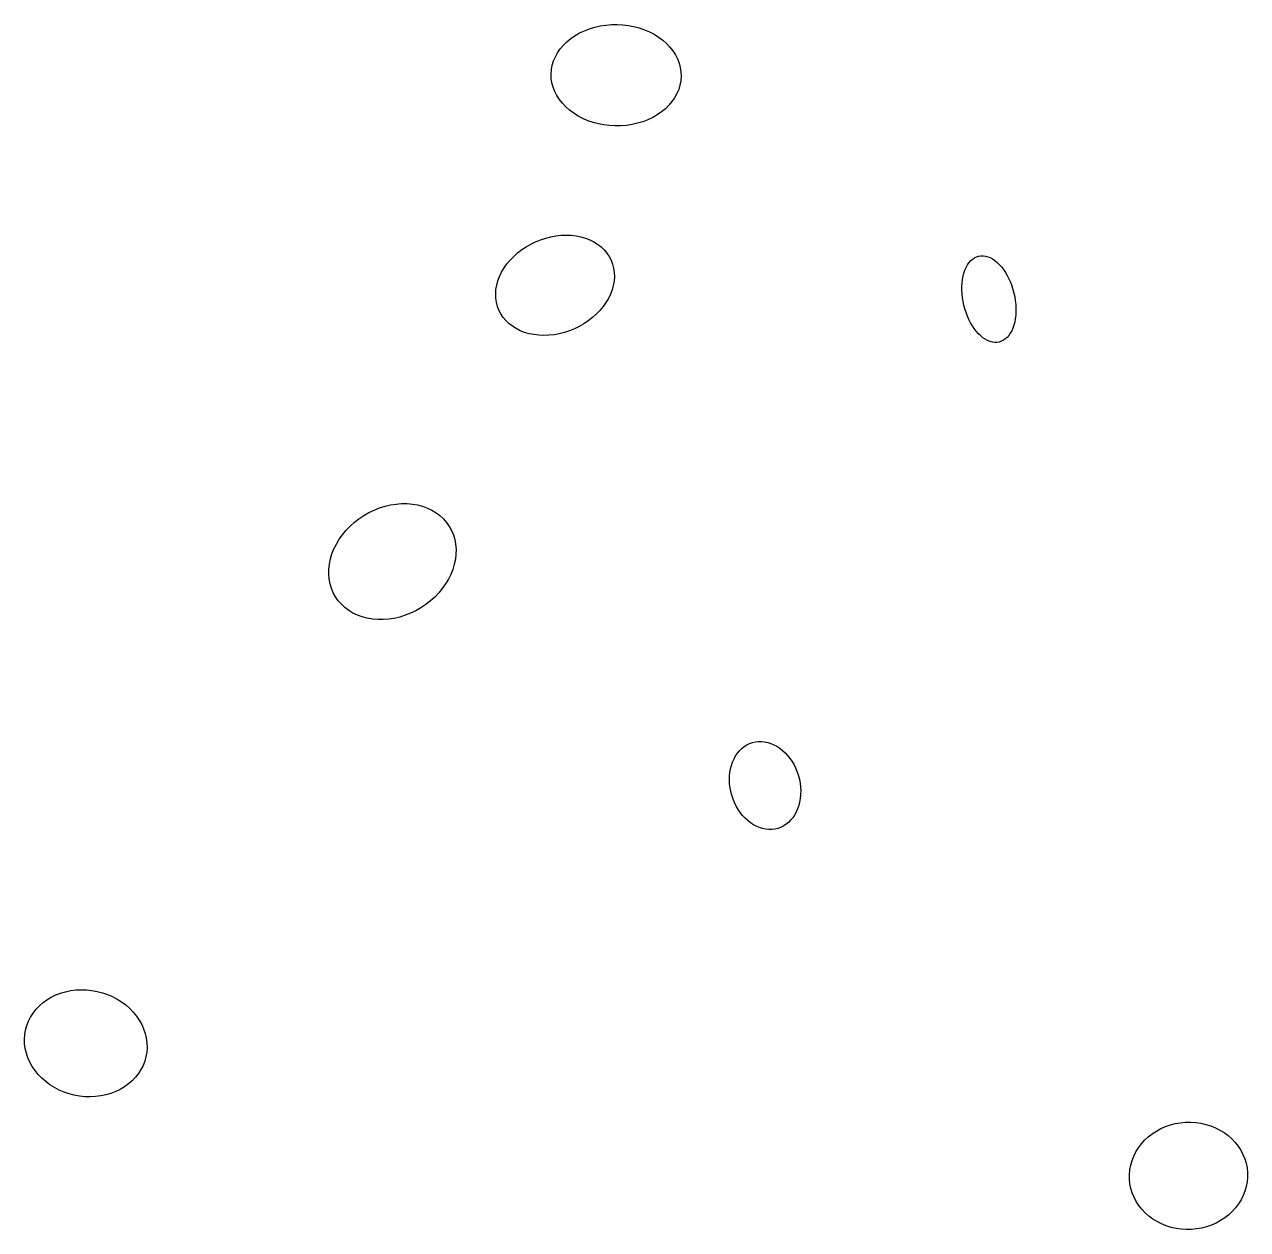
# Model space of a CAD drawing. Header units: metres. Extents: x -12209 to 21926, y -292849 to -276463.
# Drawn here: x 8757 to 15074, y -284626 to -278404 of the extents above; entities that cross this region are included whole.
import ezdxf

# ---------------------------------------------------------------- set-up
doc = ezdxf.new("R2010")
doc.units = ezdxf.units.M

msp = doc.modelspace()

# ---------------------------------------------------------------- linework, layer by layer
at = {"layer": 'LAYER'}
for p, q in [((11675.38, -278425.57), (11702.6, -278417.32)), ((11675.38, -278425.57), (11702.6, -278417.32)), ((11702.6, -278417.32), (11730.65, -278410.95)), ((11702.6, -278417.32), (11730.65, -278410.95)), ((11730.65, -278410.95), (11759.33, -278406.52)), ((11730.65, -278410.95), (11759.33, -278406.52)), ((11759.33, -278406.52), (11788.42, -278404.06)), ((11759.33, -278406.52), (11788.42, -278404.06)), ((11788.42, -278404.06), (11817.7, -278403.59)), ((11788.42, -278404.06), (11817.7, -278403.59)), ((11817.7, -278403.59), (11846.93, -278405.12)), ((11817.7, -278403.59), (11846.93, -278405.12)), ((11846.93, -278405.12), (11875.91, -278408.63)), ((11846.93, -278405.12), (11875.91, -278408.63)), ((11875.91, -278408.63), (11904.42, -278414.09)), ((11875.91, -278408.63), (11904.42, -278414.09)), ((11904.42, -278414.09), (11932.22, -278421.47)), ((11904.42, -278414.09), (11932.22, -278421.47)), ((11558.85, -278492.52), (11578.94, -278476.03)), ((11558.85, -278492.52), (11578.94, -278476.03)), ((11578.94, -278476.03), (11600.81, -278460.98)), ((11578.94, -278476.03), (11600.81, -278460.98)), ((11600.81, -278460.98), (11624.3, -278447.49)), ((11600.81, -278460.98), (11624.3, -278447.49)), ((11624.3, -278447.49), (11649.22, -278435.65)), ((11624.3, -278447.49), (11649.22, -278435.65)), ((11649.22, -278435.65), (11675.38, -278425.57)), ((11649.22, -278435.65), (11675.38, -278425.57)), ((11932.22, -278421.47), (11959.12, -278430.7)), ((11932.22, -278421.47), (11959.12, -278430.7)), ((11959.12, -278430.7), (11984.9, -278441.72)), ((11959.12, -278430.7), (11984.9, -278441.72)), ((11984.9, -278441.72), (12009.38, -278454.45)), ((11984.9, -278441.72), (12009.38, -278454.45)), ((12009.38, -278454.45), (12032.36, -278468.78)), ((12009.38, -278454.45), (12032.36, -278468.78)), ((12032.36, -278468.78), (12053.67, -278484.61)), ((12032.36, -278468.78), (12053.67, -278484.61)), ((11510.73, -278549.34), (11524.61, -278529.31)), ((11510.73, -278549.34), (11524.61, -278529.31)), ((11524.61, -278529.31), (11540.7, -278510.32)), ((11524.61, -278529.31), (11540.7, -278510.32)), ((11540.7, -278510.32), (11558.85, -278492.52)), ((11540.7, -278510.32), (11558.85, -278492.52)), ((12053.67, -278484.61), (12073.16, -278501.81)), ((12053.67, -278484.61), (12073.16, -278501.81)), ((12073.16, -278501.81), (12090.65, -278520.27)), ((12073.16, -278501.81), (12090.65, -278520.27)), ((12090.65, -278520.27), (12106.04, -278539.82)), ((12090.65, -278520.27), (12106.04, -278539.82)), ((12106.04, -278539.82), (12119.2, -278560.34)), ((12106.04, -278539.82), (12119.2, -278560.34)), ((11483.19, -278614.08), (11489.94, -278591.88)), ((11483.19, -278614.08), (11489.94, -278591.88)), ((11489.94, -278591.88), (11499.14, -278570.25)), ((11489.94, -278591.88), (11499.14, -278570.25)), ((11499.14, -278570.25), (11510.73, -278549.34)), ((11499.14, -278570.25), (11510.73, -278549.34)), ((12119.2, -278560.34), (12130.02, -278581.65)), ((12119.2, -278560.34), (12130.02, -278581.65)), ((12130.02, -278581.65), (12138.43, -278603.61)), ((12130.02, -278581.65), (12138.43, -278603.61)), ((12138.43, -278603.61), (12144.37, -278626.03)), ((12138.43, -278603.61), (12144.37, -278626.03)), ((11477.27, -278659.47), (11478.96, -278636.67)), ((11477.27, -278659.47), (11478.96, -278636.67)), ((11477.27, -278659.47), (11477.27, -278659.47)), ((11478.14, -278682.33), (11477.27, -278659.47)), ((11477.27, -278659.47), (11477.27, -278659.47)), ((11478.14, -278682.33), (11477.27, -278659.47)), ((11478.96, -278636.67), (11483.19, -278614.08)), ((11478.96, -278636.67), (11483.19, -278614.08)), ((12144.37, -278626.03), (12147.78, -278648.76)), ((12144.37, -278626.03), (12147.78, -278648.76)), ((12147.78, -278648.76), (12148.65, -278671.61)), ((12147.78, -278648.76), (12148.65, -278671.61)), ((11481.55, -278705.05), (11478.14, -278682.33)), ((11481.55, -278705.05), (11478.14, -278682.33)), ((11487.49, -278727.48), (11481.55, -278705.05)), ((11487.49, -278727.48), (11481.55, -278705.05)), ((11495.9, -278749.43), (11487.49, -278727.48)), ((11495.9, -278749.43), (11487.49, -278727.48)), ((12142.73, -278717.01), (12135.98, -278739.2)), ((12142.73, -278717.01), (12135.98, -278739.2)), ((12146.96, -278694.42), (12142.73, -278717.01)), ((12146.96, -278694.42), (12142.73, -278717.01)), ((12148.65, -278671.61), (12146.96, -278694.42)), ((12148.65, -278671.61), (12146.96, -278694.42)), ((11506.72, -278770.75), (11495.9, -278749.43)), ((11506.72, -278770.75), (11495.9, -278749.43)), ((11519.88, -278791.26), (11506.72, -278770.75)), ((11519.88, -278791.26), (11506.72, -278770.75)), ((11535.27, -278810.82), (11519.88, -278791.26)), ((11535.27, -278810.82), (11519.88, -278791.26)), ((12115.19, -278781.75), (12101.31, -278801.77)), ((12115.19, -278781.75), (12101.31, -278801.77)), ((12126.78, -278760.84), (12115.19, -278781.75)), ((12126.78, -278760.84), (12115.19, -278781.75)), ((12135.98, -278739.2), (12126.78, -278760.84)), ((12135.98, -278739.2), (12126.78, -278760.84)), ((11552.76, -278829.27), (11535.27, -278810.82)), ((11552.76, -278829.27), (11535.27, -278810.82)), ((11572.25, -278846.48), (11552.76, -278829.27)), ((11572.25, -278846.48), (11552.76, -278829.27)), ((11593.56, -278862.31), (11572.25, -278846.48)), ((11593.56, -278862.31), (11572.25, -278846.48)), ((12046.98, -278855.06), (12025.11, -278870.11)), ((12046.98, -278855.06), (12025.11, -278870.11)), ((12067.07, -278838.57), (12046.98, -278855.06)), ((12067.07, -278838.57), (12046.98, -278855.06)), ((12085.22, -278820.76), (12067.07, -278838.57)), ((12085.22, -278820.76), (12067.07, -278838.57)), ((12101.31, -278801.77), (12085.22, -278820.76)), ((12101.31, -278801.77), (12085.22, -278820.76)), ((11616.54, -278876.64), (11593.56, -278862.31)), ((11616.54, -278876.64), (11593.56, -278862.31)), ((11641.02, -278889.36), (11616.54, -278876.64)), ((11641.02, -278889.36), (11616.54, -278876.64)), ((11666.8, -278900.38), (11641.02, -278889.36)), ((11666.8, -278900.38), (11641.02, -278889.36)), ((11693.7, -278909.62), (11666.8, -278900.38)), ((11693.7, -278909.62), (11666.8, -278900.38)), ((11721.5, -278916.99), (11693.7, -278909.62)), ((11721.5, -278916.99), (11693.7, -278909.62)), ((11750.01, -278922.46), (11721.5, -278916.99)), ((11750.01, -278922.46), (11721.5, -278916.99)), ((11778.99, -278925.97), (11750.01, -278922.46)), ((11778.99, -278925.97), (11750.01, -278922.46)), ((11895.27, -278920.14), (11866.59, -278924.57)), ((11895.27, -278920.14), (11866.59, -278924.57)), ((11923.32, -278913.77), (11895.27, -278920.14)), ((11923.32, -278913.77), (11895.27, -278920.14)), ((11950.54, -278905.51), (11923.32, -278913.77)), ((11950.54, -278905.51), (11923.32, -278913.77)), ((11976.7, -278895.43), (11950.54, -278905.51)), ((11976.7, -278895.43), (11950.54, -278905.51)), ((12001.62, -278883.6), (11976.7, -278895.43)), ((12001.62, -278883.6), (11976.7, -278895.43)), ((12025.11, -278870.11), (12001.62, -278883.6)), ((12025.11, -278870.11), (12001.62, -278883.6)), ((11808.22, -278927.49), (11778.99, -278925.97)), ((11808.22, -278927.49), (11778.99, -278925.97)), ((11837.5, -278927.02), (11808.22, -278927.49)), ((11837.5, -278927.02), (11808.22, -278927.49)), ((11866.59, -278924.57), (11837.5, -278927.02)), ((11866.59, -278924.57), (11837.5, -278927.02)), ((11528.95, -279492.02), (11555.4, -279491.1)), ((11528.95, -279492.02), (11555.4, -279491.1)), ((11555.4, -279491.1), (11581.4, -279492.15)), ((11555.4, -279491.1), (11581.4, -279492.15)), ((11325.57, -279566.47), (11348.35, -279551.25)), ((11325.57, -279566.47), (11348.35, -279551.25)), ((11348.35, -279551.25), (11372.27, -279537.53)), ((11348.35, -279551.25), (11372.27, -279537.53)), ((11372.27, -279537.53), (11397.14, -279525.44)), ((11372.27, -279537.53), (11397.14, -279525.44)), ((11397.14, -279525.44), (11422.77, -279515.06)), ((11397.14, -279525.44), (11422.77, -279515.06)), ((11422.77, -279515.06), (11448.97, -279506.47)), ((11422.77, -279515.06), (11448.97, -279506.47)), ((11448.97, -279506.47), (11475.53, -279499.73)), ((11448.97, -279506.47), (11475.53, -279499.73)), ((11475.53, -279499.73), (11502.26, -279494.9)), ((11475.53, -279499.73), (11502.26, -279494.9)), ((11502.26, -279494.9), (11528.95, -279492.02)), ((11502.26, -279494.9), (11528.95, -279492.02)), ((11581.4, -279492.15), (11606.77, -279495.16)), ((11581.4, -279492.15), (11606.77, -279495.16)), ((11606.77, -279495.16), (11631.3, -279500.12)), ((11606.77, -279495.16), (11631.3, -279500.12)), ((11631.3, -279500.12), (11654.81, -279506.98)), ((11631.3, -279500.12), (11654.81, -279506.98)), ((11654.81, -279506.98), (11677.12, -279515.69)), ((11654.81, -279506.98), (11677.12, -279515.69)), ((11677.12, -279515.69), (11698.06, -279526.19)), ((11677.12, -279515.69), (11698.06, -279526.19)), ((11698.06, -279526.19), (11717.47, -279538.39)), ((11698.06, -279526.19), (11717.47, -279538.39)), ((11717.47, -279538.39), (11735.2, -279552.21)), ((11717.47, -279538.39), (11735.2, -279552.21)), ((11735.2, -279552.21), (11751.13, -279567.53)), ((11735.2, -279552.21), (11751.13, -279567.53)), ((11265.69, -279620.02), (11284.08, -279600.99)), ((11265.69, -279620.02), (11284.08, -279600.99)), ((11284.08, -279600.99), (11304.09, -279583.1)), ((11284.08, -279600.99), (11304.09, -279583.1)), ((11304.09, -279583.1), (11325.57, -279566.47)), ((11304.09, -279583.1), (11325.57, -279566.47)), ((11751.13, -279567.53), (11765.12, -279584.24)), ((11751.13, -279567.53), (11765.12, -279584.24)), ((11765.12, -279584.24), (11777.07, -279602.22)), ((11765.12, -279584.24), (11777.07, -279602.22)), ((11777.07, -279602.22), (11786.89, -279621.32)), ((11777.07, -279602.22), (11786.89, -279621.32)), ((13643.83, -279624.07), (13653.19, -279615.67)), ((13643.83, -279624.07), (13653.19, -279615.67)), ((13653.19, -279615.67), (13663.19, -279608.83)), ((13653.19, -279615.67), (13663.19, -279608.83)), ((13663.19, -279608.83), (13673.77, -279603.62)), ((13663.19, -279608.83), (13673.77, -279603.62)), ((13673.77, -279603.62), (13684.83, -279600.06)), ((13673.77, -279603.62), (13684.83, -279600.06)), ((13684.83, -279600.06), (13696.3, -279598.19)), ((13684.83, -279600.06), (13696.3, -279598.19)), ((13684.83, -279600.06), (13684.83, -279600.06)), ((13684.83, -279600.06), (13684.83, -279600.06)), ((13696.3, -279598.19), (13708.09, -279598.02)), ((13696.3, -279598.19), (13708.09, -279598.02)), ((13708.09, -279598.02), (13720.11, -279599.56)), ((13708.09, -279598.02), (13720.11, -279599.56)), ((13720.11, -279599.56), (13732.26, -279602.78)), ((13720.11, -279599.56), (13732.26, -279602.78)), ((13732.26, -279602.78), (13744.47, -279607.67)), ((13732.26, -279602.78), (13744.47, -279607.67)), ((13744.47, -279607.67), (13756.62, -279614.19)), ((13744.47, -279607.67), (13756.62, -279614.19)), ((13756.62, -279614.19), (13768.63, -279622.29)), ((13756.62, -279614.19), (13768.63, -279622.29)), ((11221.58, -279682.45), (11234.32, -279660.91)), ((11221.58, -279682.45), (11234.32, -279660.91)), ((11234.32, -279660.91), (11249.06, -279640.05)), ((11234.32, -279660.91), (11249.06, -279640.05)), ((11249.06, -279640.05), (11265.69, -279620.02)), ((11249.06, -279640.05), (11265.69, -279620.02)), ((11786.89, -279621.32), (11794.51, -279641.4)), ((11786.89, -279621.32), (11794.51, -279641.4)), ((11794.51, -279641.4), (11799.86, -279662.32)), ((11794.51, -279641.4), (11799.86, -279662.32)), ((11799.86, -279662.32), (11802.91, -279683.9)), ((11799.86, -279662.32), (11802.91, -279683.9)), ((13609.04, -279686.98), (13614.21, -279671.91)), ((13609.04, -279686.98), (13614.21, -279671.91)), ((13614.21, -279671.91), (13620.33, -279657.99)), ((13614.21, -279671.91), (13620.33, -279657.99)), ((13620.33, -279657.99), (13627.34, -279645.31)), ((13620.33, -279657.99), (13627.34, -279645.31)), ((13627.34, -279645.31), (13635.19, -279633.98)), ((13627.34, -279645.31), (13635.19, -279633.98)), ((13635.19, -279633.98), (13643.83, -279624.07)), ((13635.19, -279633.98), (13643.83, -279624.07)), ((13768.63, -279622.29), (13780.41, -279631.91)), ((13768.63, -279622.29), (13780.41, -279631.91)), ((13780.41, -279631.91), (13791.87, -279642.97)), ((13780.41, -279631.91), (13791.87, -279642.97)), ((13791.87, -279642.97), (13802.92, -279655.39)), ((13791.87, -279642.97), (13802.92, -279655.39)), ((13802.92, -279655.39), (13813.48, -279669.08)), ((13802.92, -279655.39), (13813.48, -279669.08)), ((13813.48, -279669.08), (13823.46, -279683.92)), ((13813.48, -279669.08), (13823.46, -279683.92)), ((11196.26, -279749.5), (11202.48, -279726.91)), ((11196.26, -279749.5), (11202.48, -279726.91)), ((11202.48, -279726.91), (11210.94, -279704.51)), ((11202.48, -279726.91), (11210.94, -279704.51)), ((11210.94, -279704.51), (11221.58, -279682.45)), ((11210.94, -279704.51), (11221.58, -279682.45)), ((11802.03, -279728.41), (11798.1, -279751)), ((11802.03, -279728.41), (11798.1, -279751)), ((11803.64, -279705.98), (11802.03, -279728.41)), ((11803.64, -279705.98), (11802.03, -279728.41)), ((11802.91, -279683.9), (11803.64, -279705.98)), ((11802.91, -279683.9), (11803.64, -279705.98)), ((13598.46, -279756.23), (13599.54, -279737.82)), ((13598.46, -279756.23), (13599.54, -279737.82)), ((13599.54, -279737.82), (13601.68, -279720.06)), ((13599.54, -279737.82), (13601.68, -279720.06)), ((13601.68, -279720.06), (13604.85, -279703.07)), ((13601.68, -279720.06), (13604.85, -279703.07)), ((13604.85, -279703.07), (13609.04, -279686.98)), ((13604.85, -279703.07), (13609.04, -279686.98)), ((13823.46, -279683.92), (13832.8, -279699.82)), ((13823.46, -279683.92), (13832.8, -279699.82)), ((13832.8, -279699.82), (13841.42, -279716.64)), ((13832.8, -279699.82), (13841.42, -279716.64)), ((13841.42, -279716.64), (13849.25, -279734.27)), ((13841.42, -279716.64), (13849.25, -279734.27)), ((13849.25, -279734.27), (13856.23, -279752.56)), ((13849.25, -279734.27), (13856.23, -279752.56)), ((11190.73, -279794.51), (11192.33, -279772.09)), ((11190.73, -279794.51), (11192.33, -279772.09)), ((11191.45, -279816.6), (11190.73, -279794.51)), ((11191.45, -279816.6), (11190.73, -279794.51)), ((11192.33, -279772.09), (11196.26, -279749.5)), ((11192.33, -279772.09), (11196.26, -279749.5)), ((11783.42, -279795.98), (11772.78, -279818.04)), ((11783.42, -279795.98), (11772.78, -279818.04)), ((11791.88, -279773.58), (11783.42, -279795.98)), ((11791.88, -279773.58), (11783.42, -279795.98)), ((11798.1, -279751), (11791.88, -279773.58)), ((11798.1, -279751), (11791.88, -279773.58)), ((13598.45, -279775.13), (13598.46, -279756.23)), ((13598.45, -279775.13), (13598.46, -279756.23)), ((13599.49, -279794.38), (13598.45, -279775.13)), ((13599.49, -279794.38), (13598.45, -279775.13)), ((13601.6, -279813.85), (13599.49, -279794.38)), ((13601.6, -279813.85), (13599.49, -279794.38)), ((13856.23, -279752.56), (13862.32, -279771.37)), ((13856.23, -279752.56), (13862.32, -279771.37)), ((13862.32, -279771.37), (13867.46, -279790.57)), ((13862.32, -279771.37), (13867.46, -279790.57)), ((13867.46, -279790.57), (13871.62, -279810)), ((13867.46, -279790.57), (13871.62, -279810)), ((11194.5, -279838.18), (11191.45, -279816.6)), ((11194.5, -279838.18), (11191.45, -279816.6)), ((11199.85, -279859.09), (11194.5, -279838.18)), ((11199.85, -279859.09), (11194.5, -279838.18)), ((11207.47, -279879.17), (11199.85, -279859.09)), ((11207.47, -279879.17), (11199.85, -279859.09)), ((11745.3, -279860.45), (11728.67, -279880.47)), ((11745.3, -279860.45), (11728.67, -279880.47)), ((11760.04, -279839.58), (11745.3, -279860.45)), ((11760.04, -279839.58), (11745.3, -279860.45)), ((11772.78, -279818.04), (11760.04, -279839.58)), ((11772.78, -279818.04), (11760.04, -279839.58)), ((13604.74, -279833.37), (13601.6, -279813.85)), ((13604.74, -279833.37), (13601.6, -279813.85)), ((13608.9, -279852.81), (13604.74, -279833.37)), ((13608.9, -279852.81), (13604.74, -279833.37)), ((13614.04, -279872), (13608.9, -279852.81)), ((13614.04, -279872), (13608.9, -279852.81)), ((13871.62, -279810), (13874.76, -279829.53)), ((13871.62, -279810), (13874.76, -279829.53)), ((13874.76, -279829.53), (13876.86, -279848.99)), ((13874.76, -279829.53), (13876.86, -279848.99)), ((13876.86, -279848.99), (13877.91, -279868.24)), ((13876.86, -279848.99), (13877.91, -279868.24)), ((13877.91, -279868.24), (13877.89, -279887.15)), ((13877.91, -279868.24), (13877.89, -279887.15)), ((11207.47, -279879.17), (11207.47, -279879.17)), ((11217.29, -279898.27), (11207.47, -279879.17)), ((11207.47, -279879.17), (11207.47, -279879.17)), ((11217.29, -279898.27), (11207.47, -279879.17)), ((11229.24, -279916.25), (11217.29, -279898.27)), ((11229.24, -279916.25), (11217.29, -279898.27)), ((11243.23, -279932.96), (11229.24, -279916.25)), ((11243.23, -279932.96), (11229.24, -279916.25)), ((11259.16, -279948.28), (11243.23, -279932.96)), ((11259.16, -279948.28), (11243.23, -279932.96)), ((11668.8, -279934.02), (11646.01, -279949.25)), ((11668.8, -279934.02), (11646.01, -279949.25)), ((11690.28, -279917.4), (11668.8, -279934.02)), ((11690.28, -279917.4), (11668.8, -279934.02)), ((11710.29, -279899.5), (11690.28, -279917.4)), ((11710.29, -279899.5), (11690.28, -279917.4)), ((11728.67, -279880.47), (11710.29, -279899.5)), ((11728.67, -279880.47), (11710.29, -279899.5)), ((13620.12, -279890.82), (13614.04, -279872)), ((13620.12, -279890.82), (13614.04, -279872)), ((13627.11, -279909.11), (13620.12, -279890.82)), ((13627.11, -279909.11), (13620.12, -279890.82)), ((13634.94, -279926.73), (13627.11, -279909.11)), ((13634.94, -279926.73), (13627.11, -279909.11)), ((13643.55, -279943.55), (13634.94, -279926.73)), ((13643.55, -279943.55), (13634.94, -279926.73)), ((13874.68, -279923.31), (13871.5, -279940.31)), ((13874.68, -279923.31), (13871.5, -279940.31)), ((13876.81, -279905.55), (13874.68, -279923.31)), ((13876.81, -279905.55), (13874.68, -279923.31)), ((13877.89, -279887.15), (13876.81, -279905.55)), ((13877.89, -279887.15), (13876.81, -279905.55)), ((11276.89, -279962.1), (11259.16, -279948.28)), ((11276.89, -279962.1), (11259.16, -279948.28)), ((11296.3, -279974.3), (11276.89, -279962.1)), ((11296.3, -279974.3), (11276.89, -279962.1)), ((11317.24, -279984.8), (11296.3, -279974.3)), ((11317.24, -279984.8), (11296.3, -279974.3)), ((11339.55, -279993.51), (11317.24, -279984.8)), ((11339.55, -279993.51), (11317.24, -279984.8)), ((11363.06, -280000.37), (11339.55, -279993.51)), ((11363.06, -280000.37), (11339.55, -279993.51)), ((11545.39, -279994.02), (11518.83, -280000.76)), ((11545.39, -279994.02), (11518.83, -280000.76)), ((11571.59, -279985.43), (11545.39, -279994.02)), ((11571.59, -279985.43), (11545.39, -279994.02)), ((11597.22, -279975.05), (11571.59, -279985.43)), ((11597.22, -279975.05), (11571.59, -279985.43)), ((11622.09, -279962.96), (11597.22, -279975.05)), ((11622.09, -279962.96), (11597.22, -279975.05)), ((11646.01, -279949.25), (11622.09, -279962.96)), ((11646.01, -279949.25), (11622.09, -279962.96)), ((13652.89, -279959.45), (13643.55, -279943.55)), ((13652.89, -279959.45), (13643.55, -279943.55)), ((13662.88, -279974.3), (13652.89, -279959.45)), ((13662.88, -279974.3), (13652.89, -279959.45)), ((13673.43, -279987.98), (13662.88, -279974.3)), ((13673.43, -279987.98), (13662.88, -279974.3)), ((13684.48, -280000.4), (13673.43, -279987.98)), ((13684.48, -280000.4), (13673.43, -279987.98)), ((13856.03, -279985.38), (13849.02, -279998.06)), ((13856.03, -279985.38), (13849.02, -279998.06)), ((13862.15, -279971.46), (13856.03, -279985.38)), ((13862.15, -279971.46), (13856.03, -279985.38)), ((13867.32, -279956.4), (13862.15, -279971.46)), ((13867.32, -279956.4), (13862.15, -279971.46)), ((13871.5, -279940.31), (13867.32, -279956.4)), ((13871.5, -279940.31), (13867.32, -279956.4)), ((11387.59, -280005.33), (11363.06, -280000.37)), ((11387.59, -280005.33), (11363.06, -280000.37)), ((11412.96, -280008.34), (11387.59, -280005.33)), ((11412.96, -280008.34), (11387.59, -280005.33)), ((11438.96, -280009.39), (11412.96, -280008.34)), ((11438.96, -280009.39), (11412.96, -280008.34)), ((11465.41, -280008.47), (11438.96, -280009.39)), ((11465.41, -280008.47), (11438.96, -280009.39)), ((11492.1, -280005.59), (11465.41, -280008.47)), ((11492.1, -280005.59), (11465.41, -280008.47)), ((11518.83, -280000.76), (11492.1, -280005.59)), ((11518.83, -280000.76), (11492.1, -280005.59)), ((13695.94, -280011.47), (13684.48, -280000.4)), ((13695.94, -280011.47), (13684.48, -280000.4)), ((13707.73, -280021.08), (13695.94, -280011.47)), ((13707.73, -280021.08), (13695.94, -280011.47)), ((13719.74, -280029.18), (13707.73, -280021.08)), ((13719.74, -280029.18), (13707.73, -280021.08)), ((13731.89, -280035.7), (13719.74, -280029.18)), ((13731.89, -280035.7), (13719.74, -280029.18)), ((13744.09, -280040.59), (13731.89, -280035.7)), ((13744.09, -280040.59), (13731.89, -280035.7)), ((13756.25, -280043.82), (13744.09, -280040.59)), ((13756.25, -280043.82), (13744.09, -280040.59)), ((13768.27, -280045.35), (13756.25, -280043.82)), ((13768.27, -280045.35), (13756.25, -280043.82)), ((13780.06, -280045.18), (13768.27, -280045.35)), ((13780.06, -280045.18), (13768.27, -280045.35)), ((13791.53, -280043.31), (13780.06, -280045.18)), ((13791.53, -280043.31), (13780.06, -280045.18)), ((13802.59, -280039.76), (13791.53, -280043.31)), ((13802.59, -280039.76), (13791.53, -280043.31)), ((13813.16, -280034.54), (13802.59, -280039.76)), ((13813.16, -280034.54), (13802.59, -280039.76)), ((13823.17, -280027.71), (13813.16, -280034.54)), ((13823.17, -280027.71), (13813.16, -280034.54)), ((13832.53, -280019.3), (13823.17, -280027.71)), ((13832.53, -280019.3), (13823.17, -280027.71)), ((13841.16, -280009.4), (13832.53, -280019.3)), ((13841.16, -280009.4), (13832.53, -280019.3)), ((13849.02, -279998.06), (13841.16, -280009.4)), ((13849.02, -279998.06), (13841.16, -280009.4)), ((10647.65, -280884.52), (10676.32, -280880.05)), ((10647.65, -280884.52), (10676.32, -280880.05)), ((10676.32, -280880.05), (10704.85, -280877.84)), ((10676.32, -280880.05), (10704.85, -280877.84)), ((10704.85, -280877.84), (10733.02, -280877.91)), ((10704.85, -280877.84), (10733.02, -280877.91)), ((10733.02, -280877.91), (10760.61, -280880.26)), ((10733.02, -280877.91), (10760.61, -280880.26)), ((10760.61, -280880.26), (10787.41, -280884.87)), ((10760.61, -280880.26), (10787.41, -280884.87)), ((10484.62, -280955.8), (10509.67, -280939.04)), ((10484.62, -280955.8), (10509.67, -280939.04)), ((10509.67, -280939.04), (10535.83, -280924.1)), ((10509.67, -280939.04), (10535.83, -280924.1)), ((10535.83, -280924.1), (10562.92, -280911.08)), ((10535.83, -280924.1), (10562.92, -280911.08)), ((10562.92, -280911.08), (10590.73, -280900.1)), ((10562.92, -280911.08), (10590.73, -280900.1)), ((10590.73, -280900.1), (10619.04, -280891.22)), ((10590.73, -280900.1), (10619.04, -280891.22)), ((10619.04, -280891.22), (10647.65, -280884.52)), ((10619.04, -280891.22), (10647.65, -280884.52)), ((10787.41, -280884.87), (10813.22, -280891.71)), ((10787.41, -280884.87), (10813.22, -280891.71)), ((10813.22, -280891.71), (10837.85, -280900.72)), ((10813.22, -280891.71), (10837.85, -280900.72)), ((10837.85, -280900.72), (10861.1, -280911.84)), ((10837.85, -280900.72), (10861.1, -280911.84)), ((10861.1, -280911.84), (10882.79, -280924.98)), ((10861.1, -280911.84), (10882.79, -280924.98)), ((10882.79, -280924.98), (10902.77, -280940.03)), ((10882.79, -280924.98), (10902.77, -280940.03)), ((10902.77, -280940.03), (10920.89, -280956.9)), ((10902.77, -280940.03), (10920.89, -280956.9)), ((10418.09, -281015.61), (10438.66, -280994.23)), ((10418.09, -281015.61), (10438.66, -280994.23)), ((10438.66, -280994.23), (10460.89, -280974.24)), ((10438.66, -280994.23), (10460.89, -280974.24)), ((10460.89, -280974.24), (10484.62, -280955.8)), ((10460.89, -280974.24), (10484.62, -280955.8)), ((10920.89, -280956.9), (10936.99, -280975.44)), ((10920.89, -280956.9), (10936.99, -280975.44)), ((10936.99, -280975.44), (10950.97, -280995.52)), ((10936.99, -280975.44), (10950.97, -280995.52)), ((10950.97, -280995.52), (10962.7, -281016.98)), ((10950.97, -280995.52), (10962.7, -281016.98)), ((10367.84, -281086.44), (10382.54, -281061.89)), ((10367.84, -281086.44), (10382.54, -281061.89)), ((10382.54, -281061.89), (10399.33, -281038.22)), ((10382.54, -281061.89), (10399.33, -281038.22)), ((10399.33, -281038.22), (10418.09, -281015.61)), ((10399.33, -281038.22), (10418.09, -281015.61)), ((10962.7, -281016.98), (10972.12, -281039.67)), ((10962.7, -281016.98), (10972.12, -281039.67)), ((10972.12, -281039.67), (10979.14, -281063.4)), ((10972.12, -281039.67), (10979.14, -281063.4)), ((10979.14, -281063.4), (10983.7, -281088)), ((10979.14, -281063.4), (10983.7, -281088)), ((10345.14, -281137.43), (10355.34, -281111.68)), ((10345.14, -281137.43), (10355.34, -281111.68)), ((10355.34, -281111.68), (10367.84, -281086.44)), ((10355.34, -281111.68), (10367.84, -281086.44)), ((10983.7, -281088), (10985.78, -281113.28)), ((10983.7, -281088), (10985.78, -281113.28)), ((10985.78, -281113.28), (10985.37, -281139.05)), ((10985.78, -281113.28), (10985.37, -281139.05)), ((10329.01, -281215.68), (10331.92, -281189.63)), ((10329.01, -281215.68), (10331.92, -281189.63)), ((10331.92, -281189.63), (10337.31, -281163.47)), ((10331.92, -281189.63), (10337.31, -281163.47)), ((10337.31, -281163.47), (10345.14, -281137.43)), ((10337.31, -281163.47), (10345.14, -281137.43)), ((10977.06, -281191.26), (10969.23, -281217.3)), ((10977.06, -281191.26), (10969.23, -281217.3)), ((10982.45, -281165.1), (10977.06, -281191.26)), ((10982.45, -281165.1), (10977.06, -281191.26)), ((10985.37, -281139.05), (10982.45, -281165.1)), ((10985.37, -281139.05), (10982.45, -281165.1)), ((10328.59, -281241.45), (10329.01, -281215.68)), ((10328.59, -281241.45), (10329.01, -281215.68)), ((10330.67, -281266.73), (10328.59, -281241.45)), ((10330.67, -281266.73), (10328.59, -281241.45)), ((10959.03, -281243.04), (10946.53, -281268.29)), ((10959.03, -281243.04), (10946.53, -281268.29)), ((10969.23, -281217.3), (10959.03, -281243.04)), ((10969.23, -281217.3), (10959.03, -281243.04)), ((10335.24, -281291.33), (10330.67, -281266.73)), ((10335.24, -281291.33), (10330.67, -281266.73)), ((10342.25, -281315.06), (10335.24, -281291.33)), ((10342.25, -281315.06), (10335.24, -281291.33)), ((10351.67, -281337.75), (10342.25, -281315.06)), ((10351.67, -281337.75), (10342.25, -281315.06)), ((10915.04, -281316.51), (10896.29, -281339.12)), ((10915.04, -281316.51), (10896.29, -281339.12)), ((10931.83, -281292.84), (10915.04, -281316.51)), ((10931.83, -281292.84), (10915.04, -281316.51)), ((10946.53, -281268.29), (10931.83, -281292.84)), ((10946.53, -281268.29), (10931.83, -281292.84)), ((10363.41, -281359.21), (10351.67, -281337.75)), ((10363.41, -281359.21), (10351.67, -281337.75)), ((10363.41, -281359.21), (10363.41, -281359.21)), ((10377.38, -281379.29), (10363.41, -281359.21)), ((10363.41, -281359.21), (10363.41, -281359.21)), ((10377.38, -281379.29), (10363.41, -281359.21)), ((10393.49, -281397.83), (10377.38, -281379.29)), ((10393.49, -281397.83), (10377.38, -281379.29)), ((10853.48, -281380.49), (10829.75, -281398.93)), ((10853.48, -281380.49), (10829.75, -281398.93)), ((10875.71, -281360.5), (10853.48, -281380.49)), ((10875.71, -281360.5), (10853.48, -281380.49)), ((10896.29, -281339.12), (10875.71, -281360.5)), ((10896.29, -281339.12), (10875.71, -281360.5)), ((10411.6, -281414.7), (10393.49, -281397.83)), ((10411.6, -281414.7), (10393.49, -281397.83)), ((10431.58, -281429.75), (10411.6, -281414.7)), ((10431.58, -281429.75), (10411.6, -281414.7)), ((10453.27, -281442.89), (10431.58, -281429.75)), ((10453.27, -281442.89), (10431.58, -281429.75)), ((10476.52, -281454.01), (10453.27, -281442.89)), ((10476.52, -281454.01), (10453.27, -281442.89)), ((10751.45, -281443.65), (10723.64, -281454.63)), ((10751.45, -281443.65), (10723.64, -281454.63)), ((10778.54, -281430.63), (10751.45, -281443.65)), ((10778.54, -281430.63), (10751.45, -281443.65)), ((10804.7, -281415.69), (10778.54, -281430.63)), ((10804.7, -281415.69), (10778.54, -281430.63)), ((10829.75, -281398.93), (10804.7, -281415.69)), ((10829.75, -281398.93), (10804.7, -281415.69)), ((10501.15, -281463.02), (10476.52, -281454.01)), ((10501.15, -281463.02), (10476.52, -281454.01)), ((10526.96, -281469.86), (10501.15, -281463.02)), ((10526.96, -281469.86), (10501.15, -281463.02)), ((10553.76, -281474.47), (10526.96, -281469.86)), ((10553.76, -281474.47), (10526.96, -281469.86)), ((10581.35, -281476.82), (10553.76, -281474.47)), ((10581.35, -281476.82), (10553.76, -281474.47)), ((10609.52, -281476.89), (10581.35, -281476.82)), ((10609.52, -281476.89), (10581.35, -281476.82)), ((10638.05, -281474.68), (10609.52, -281476.89)), ((10638.05, -281474.68), (10609.52, -281476.89)), ((10666.73, -281470.21), (10638.05, -281474.68)), ((10666.73, -281470.21), (10638.05, -281474.68)), ((10695.33, -281463.51), (10666.73, -281470.21)), ((10695.33, -281463.51), (10666.73, -281470.21)), ((10723.64, -281454.63), (10695.33, -281463.51)), ((10723.64, -281454.63), (10695.33, -281463.51)), ((12450.6, -282153.93), (12462.3, -282142.45)), ((12450.6, -282153.93), (12462.3, -282142.45)), ((12462.3, -282142.45), (12474.9, -282132.42)), ((12462.3, -282142.45), (12474.9, -282132.42)), ((12474.9, -282132.42), (12488.33, -282123.93)), ((12474.9, -282132.42), (12488.33, -282123.93)), ((12488.33, -282123.93), (12502.47, -282117.03)), ((12488.33, -282123.93), (12502.47, -282117.03)), ((12502.47, -282117.03), (12517.23, -282111.78)), ((12502.47, -282117.03), (12517.23, -282111.78)), ((12517.23, -282111.78), (12532.47, -282108.21)), ((12517.23, -282111.78), (12532.47, -282108.21)), ((12517.23, -282111.78), (12517.23, -282111.78)), ((12517.23, -282111.78), (12517.23, -282111.78)), ((12532.47, -282108.21), (12548.1, -282106.36)), ((12532.47, -282108.21), (12548.1, -282106.36)), ((12548.1, -282106.36), (12563.99, -282106.24)), ((12548.1, -282106.36), (12563.99, -282106.24)), ((12563.99, -282106.24), (12580.02, -282107.85)), ((12563.99, -282106.24), (12580.02, -282107.85)), ((12580.02, -282107.85), (12596.07, -282111.17)), ((12580.02, -282107.85), (12596.07, -282111.17)), ((12596.07, -282111.17), (12612.01, -282116.19)), ((12596.07, -282111.17), (12612.01, -282116.19)), ((12612.01, -282116.19), (12627.73, -282122.86)), ((12612.01, -282116.19), (12627.73, -282122.86)), ((12627.73, -282122.86), (12643.1, -282131.13)), ((12627.73, -282122.86), (12643.1, -282131.13)), ((12643.1, -282131.13), (12658.01, -282140.95)), ((12643.1, -282131.13), (12658.01, -282140.95)), ((12658.01, -282140.95), (12672.34, -282152.23)), ((12658.01, -282140.95), (12672.34, -282152.23)), ((12414.62, -282212.49), (12421.85, -282196.17)), ((12414.62, -282212.49), (12421.85, -282196.17)), ((12421.85, -282196.17), (12430.3, -282180.89)), ((12421.85, -282196.17), (12430.3, -282180.89)), ((12430.3, -282180.89), (12439.91, -282166.78)), ((12430.3, -282180.89), (12439.91, -282166.78)), ((12439.91, -282166.78), (12450.6, -282153.93)), ((12439.91, -282166.78), (12450.6, -282153.93)), ((12672.34, -282152.23), (12686, -282164.89)), ((12672.34, -282152.23), (12686, -282164.89)), ((12686, -282164.89), (12698.86, -282178.83)), ((12686, -282164.89), (12698.86, -282178.83)), ((12698.86, -282178.83), (12710.83, -282193.95)), ((12698.86, -282178.83), (12710.83, -282193.95)), ((12710.83, -282193.95), (12721.83, -282210.13)), ((12710.83, -282193.95), (12721.83, -282210.13)), ((12398.88, -282285.65), (12400.77, -282266.45)), ((12398.88, -282285.65), (12400.77, -282266.45)), ((12400.77, -282266.45), (12404.04, -282247.77)), ((12400.77, -282266.45), (12404.04, -282247.77)), ((12404.04, -282247.77), (12408.67, -282229.73)), ((12404.04, -282247.77), (12408.67, -282229.73)), ((12408.67, -282229.73), (12414.62, -282212.49)), ((12408.67, -282229.73), (12414.62, -282212.49)), ((12721.83, -282210.13), (12731.77, -282227.26)), ((12721.83, -282210.13), (12731.77, -282227.26)), ((12731.77, -282227.26), (12740.57, -282245.19)), ((12731.77, -282227.26), (12740.57, -282245.19)), ((12740.57, -282245.19), (12748.17, -282263.79)), ((12740.57, -282245.19), (12748.17, -282263.79)), ((12748.17, -282263.79), (12754.5, -282282.92)), ((12748.17, -282263.79), (12754.5, -282282.92)), ((12398.39, -282305.21), (12398.88, -282285.65)), ((12398.39, -282305.21), (12398.88, -282285.65)), ((12399.3, -282324.98), (12398.39, -282305.21)), ((12399.3, -282324.98), (12398.39, -282305.21)), ((12401.6, -282344.83), (12399.3, -282324.98)), ((12401.6, -282344.83), (12399.3, -282324.98)), ((12754.5, -282282.92), (12759.53, -282302.44)), ((12754.5, -282282.92), (12759.53, -282302.44)), ((12759.53, -282302.44), (12763.21, -282322.19)), ((12759.53, -282302.44), (12763.21, -282322.19)), ((12763.21, -282322.19), (12765.51, -282342.03)), ((12763.21, -282322.19), (12765.51, -282342.03)), ((12405.28, -282364.58), (12401.6, -282344.83)), ((12405.28, -282364.58), (12401.6, -282344.83)), ((12410.3, -282384.1), (12405.28, -282364.58)), ((12410.3, -282384.1), (12405.28, -282364.58)), ((12416.64, -282403.23), (12410.3, -282384.1)), ((12416.64, -282403.23), (12410.3, -282384.1)), ((12765.92, -282381.37), (12764.04, -282400.56)), ((12765.92, -282381.37), (12764.04, -282400.56)), ((12765.51, -282342.03), (12766.42, -282361.81)), ((12765.51, -282342.03), (12766.42, -282361.81)), ((12766.42, -282361.81), (12765.92, -282381.37)), ((12766.42, -282361.81), (12765.92, -282381.37)), ((12424.24, -282421.83), (12416.64, -282403.23)), ((12424.24, -282421.83), (12416.64, -282403.23)), ((12433.04, -282439.76), (12424.24, -282421.83)), ((12433.04, -282439.76), (12424.24, -282421.83)), ((12442.98, -282456.88), (12433.04, -282439.76)), ((12442.98, -282456.88), (12433.04, -282439.76)), ((12453.97, -282473.07), (12442.98, -282456.88)), ((12453.97, -282473.07), (12442.98, -282456.88)), ((12750.18, -282454.53), (12742.96, -282470.85)), ((12750.18, -282454.53), (12742.96, -282470.85)), ((12756.14, -282437.28), (12750.18, -282454.53)), ((12756.14, -282437.28), (12750.18, -282454.53)), ((12760.76, -282419.25), (12756.14, -282437.28)), ((12760.76, -282419.25), (12756.14, -282437.28)), ((12764.04, -282400.56), (12760.76, -282419.25)), ((12764.04, -282400.56), (12760.76, -282419.25)), ((12465.95, -282488.19), (12453.97, -282473.07)), ((12465.95, -282488.19), (12453.97, -282473.07)), ((12478.81, -282502.13), (12465.95, -282488.19)), ((12478.81, -282502.13), (12465.95, -282488.19)), ((12492.46, -282514.79), (12478.81, -282502.13)), ((12492.46, -282514.79), (12478.81, -282502.13)), ((12506.8, -282526.07), (12492.46, -282514.79)), ((12506.8, -282526.07), (12492.46, -282514.79)), ((12714.21, -282513.09), (12702.51, -282524.57)), ((12714.21, -282513.09), (12702.51, -282524.57)), ((12724.9, -282500.24), (12714.21, -282513.09)), ((12724.9, -282500.24), (12714.21, -282513.09)), ((12734.51, -282486.13), (12724.9, -282500.24)), ((12734.51, -282486.13), (12724.9, -282500.24)), ((12742.96, -282470.85), (12734.51, -282486.13)), ((12742.96, -282470.85), (12734.51, -282486.13)), ((12521.71, -282535.88), (12506.8, -282526.07)), ((12521.71, -282535.88), (12506.8, -282526.07)), ((12537.08, -282544.16), (12521.71, -282535.88)), ((12537.08, -282544.16), (12521.71, -282535.88)), ((12552.8, -282550.83), (12537.08, -282544.16)), ((12552.8, -282550.83), (12537.08, -282544.16)), ((12568.74, -282555.85), (12552.8, -282550.83)), ((12568.74, -282555.85), (12552.8, -282550.83)), ((12584.79, -282559.17), (12568.74, -282555.85)), ((12584.79, -282559.17), (12568.74, -282555.85)), ((12600.82, -282560.78), (12584.79, -282559.17)), ((12600.82, -282560.78), (12584.79, -282559.17)), ((12616.71, -282560.66), (12600.82, -282560.78)), ((12616.71, -282560.66), (12600.82, -282560.78)), ((12632.33, -282558.81), (12616.71, -282560.66)), ((12632.33, -282558.81), (12616.71, -282560.66)), ((12647.58, -282555.24), (12632.33, -282558.81)), ((12647.58, -282555.24), (12632.33, -282558.81)), ((12662.33, -282549.99), (12647.58, -282555.24)), ((12662.33, -282549.99), (12647.58, -282555.24)), ((12676.48, -282543.09), (12662.33, -282549.99)), ((12676.48, -282543.09), (12662.33, -282549.99)), ((12689.9, -282534.59), (12676.48, -282543.09)), ((12689.9, -282534.59), (12676.48, -282543.09)), ((12702.51, -282524.57), (12689.9, -282534.59)), ((12702.51, -282524.57), (12689.9, -282534.59)), ((8918.76, -283415.12), (8943.43, -283405.64)), ((8918.76, -283415.12), (8943.43, -283405.64)), ((8943.43, -283405.64), (8969.1, -283398.12)), ((8943.43, -283405.64), (8969.1, -283398.12)), ((8969.1, -283398.12), (8995.55, -283392.64)), ((8969.1, -283398.12), (8995.55, -283392.64)), ((8995.55, -283392.64), (9022.6, -283389.23)), ((8995.55, -283392.64), (9022.6, -283389.23)), ((9022.6, -283389.23), (9050.04, -283387.91)), ((9022.6, -283389.23), (9050.04, -283387.91)), ((9050.04, -283387.91), (9077.65, -283388.7)), ((9050.04, -283387.91), (9077.65, -283388.7)), ((9077.65, -283388.7), (9105.23, -283391.59)), ((9077.65, -283388.7), (9105.23, -283391.59)), ((9105.23, -283391.59), (9132.57, -283396.56)), ((9105.23, -283391.59), (9132.57, -283396.56)), ((9132.57, -283396.56), (9159.46, -283403.57)), ((9132.57, -283396.56), (9159.46, -283403.57)), ((9159.46, -283403.57), (9185.69, -283412.57)), ((9159.46, -283403.57), (9185.69, -283412.57)), ((8816.44, -283489.09), (8833.56, -283471.11)), ((8816.44, -283489.09), (8833.56, -283471.11)), ((8833.56, -283471.11), (8852.49, -283454.61)), ((8833.56, -283471.11), (8852.49, -283454.61)), ((8852.49, -283454.61), (8873.11, -283439.7)), ((8852.49, -283454.61), (8873.11, -283439.7)), ((8873.11, -283439.7), (8895.26, -283426.5)), ((8873.11, -283439.7), (8895.26, -283426.5)), ((8895.26, -283426.5), (8918.76, -283415.12)), ((8895.26, -283426.5), (8918.76, -283415.12)), ((9185.69, -283412.57), (9211.07, -283423.48)), ((9185.69, -283412.57), (9211.07, -283423.48)), ((9211.07, -283423.48), (9235.4, -283436.23)), ((9211.07, -283423.48), (9235.4, -283436.23)), ((9235.4, -283436.23), (9258.49, -283450.72)), ((9235.4, -283436.23), (9258.49, -283450.72)), ((9258.49, -283450.72), (9280.18, -283466.84)), ((9258.49, -283450.72), (9280.18, -283466.84)), ((9280.18, -283466.84), (9300.29, -283484.46)), ((9280.18, -283466.84), (9300.29, -283484.46)), ((8777.28, -283550.45), (8788.19, -283528.92)), ((8777.28, -283550.45), (8788.19, -283528.92)), ((8788.19, -283528.92), (8801.28, -283508.41)), ((8788.19, -283528.92), (8801.28, -283508.41)), ((8801.28, -283508.41), (8816.44, -283489.09)), ((8801.28, -283508.41), (8816.44, -283489.09)), ((9300.29, -283484.46), (9318.67, -283503.46)), ((9300.29, -283484.46), (9318.67, -283503.46)), ((9318.67, -283503.46), (9335.19, -283523.68)), ((9318.67, -283503.46), (9335.19, -283523.68)), ((9335.19, -283523.68), (9349.72, -283544.98)), ((9335.19, -283523.68), (9349.72, -283544.98)), ((8758.29, -283619.6), (8762.26, -283595.97)), ((8758.29, -283619.6), (8762.26, -283595.97)), ((8762.26, -283595.97), (8768.61, -283572.86)), ((8762.26, -283595.97), (8768.61, -283572.86)), ((8762.26, -283595.97), (8762.26, -283595.97)), ((8762.26, -283595.97), (8762.26, -283595.97)), ((8768.61, -283572.86), (8777.28, -283550.45)), ((8768.61, -283572.86), (8777.28, -283550.45)), ((9349.72, -283544.98), (9362.14, -283567.18)), ((9349.72, -283544.98), (9362.14, -283567.18)), ((9362.14, -283567.18), (9372.36, -283590.13)), ((9362.14, -283567.18), (9372.36, -283590.13)), ((9372.36, -283590.13), (9380.31, -283613.65)), ((9372.36, -283590.13), (9380.31, -283613.65)), ((8756.71, -283643.57), (8758.29, -283619.6)), ((8756.71, -283643.57), (8758.29, -283619.6)), ((8757.54, -283667.71), (8756.71, -283643.57)), ((8757.54, -283667.71), (8756.71, -283643.57)), ((9380.31, -283613.65), (9385.92, -283637.55)), ((9380.31, -283613.65), (9385.92, -283637.55)), ((9385.92, -283637.55), (9389.15, -283661.66)), ((9385.92, -283637.55), (9389.15, -283661.66)), ((8760.77, -283691.82), (8757.54, -283667.71)), ((8760.77, -283691.82), (8757.54, -283667.71)), ((8766.38, -283715.72), (8760.77, -283691.82)), ((8766.38, -283715.72), (8760.77, -283691.82)), ((8774.33, -283739.24), (8766.38, -283715.72)), ((8774.33, -283739.24), (8766.38, -283715.72)), ((9388.4, -283709.77), (9384.42, -283733.4)), ((9388.4, -283709.77), (9384.42, -283733.4)), ((9389.98, -283685.8), (9388.4, -283709.77)), ((9389.98, -283685.8), (9388.4, -283709.77)), ((9389.15, -283661.66), (9389.98, -283685.8)), ((9389.15, -283661.66), (9389.98, -283685.8)), ((8784.55, -283762.19), (8774.33, -283739.24)), ((8784.55, -283762.19), (8774.33, -283739.24)), ((8796.97, -283784.39), (8784.55, -283762.19)), ((8796.97, -283784.39), (8784.55, -283762.19)), ((8811.5, -283805.69), (8796.97, -283784.39)), ((8811.5, -283805.69), (8796.97, -283784.39)), ((9369.41, -283778.92), (9358.5, -283800.46)), ((9369.41, -283778.92), (9358.5, -283800.46)), ((9378.08, -283756.51), (9369.41, -283778.92)), ((9378.08, -283756.51), (9369.41, -283778.92)), ((9384.42, -283733.4), (9378.08, -283756.51)), ((9384.42, -283733.4), (9378.08, -283756.51)), ((8828.02, -283825.91), (8811.5, -283805.69)), ((8828.02, -283825.91), (8811.5, -283805.69)), ((8846.4, -283844.91), (8828.02, -283825.91)), ((8846.4, -283844.91), (8828.02, -283825.91)), ((8866.51, -283862.53), (8846.4, -283844.91)), ((8866.51, -283862.53), (8846.4, -283844.91)), ((9330.25, -283840.28), (9313.13, -283858.26)), ((9330.25, -283840.28), (9313.13, -283858.26)), ((9345.41, -283820.96), (9330.25, -283840.28)), ((9345.41, -283820.96), (9330.25, -283840.28)), ((9358.5, -283800.46), (9345.41, -283820.96)), ((9358.5, -283800.46), (9345.41, -283820.96)), ((8888.2, -283878.65), (8866.51, -283862.53)), ((8888.2, -283878.65), (8866.51, -283862.53)), ((8911.29, -283893.14), (8888.2, -283878.65)), ((8911.29, -283893.14), (8888.2, -283878.65)), ((8935.62, -283905.89), (8911.29, -283893.14)), ((8935.62, -283905.89), (8911.29, -283893.14)), ((8961, -283916.8), (8935.62, -283905.89)), ((8961, -283916.8), (8935.62, -283905.89)), ((9227.93, -283914.25), (9203.26, -283923.73)), ((9227.93, -283914.25), (9203.26, -283923.73)), ((9251.43, -283902.87), (9227.93, -283914.25)), ((9251.43, -283902.87), (9227.93, -283914.25)), ((9273.58, -283889.67), (9251.43, -283902.87)), ((9273.58, -283889.67), (9251.43, -283902.87)), ((9294.2, -283874.76), (9273.58, -283889.67)), ((9294.2, -283874.76), (9273.58, -283889.67)), ((9313.13, -283858.26), (9294.2, -283874.76)), ((9313.13, -283858.26), (9294.2, -283874.76)), ((8987.23, -283925.8), (8961, -283916.8)), ((8987.23, -283925.8), (8961, -283916.8)), ((9014.12, -283932.81), (8987.23, -283925.8)), ((9014.12, -283932.81), (8987.23, -283925.8)), ((9041.46, -283937.78), (9014.12, -283932.81)), ((9041.46, -283937.78), (9014.12, -283932.81)), ((9069.04, -283940.67), (9041.46, -283937.78)), ((9069.04, -283940.67), (9041.46, -283937.78)), ((9096.65, -283941.46), (9069.04, -283940.67)), ((9096.65, -283941.46), (9069.04, -283940.67)), ((9124.09, -283940.14), (9096.65, -283941.46)), ((9124.09, -283940.14), (9096.65, -283941.46)), ((9151.14, -283936.73), (9124.09, -283940.14)), ((9151.14, -283936.73), (9124.09, -283940.14)), ((9177.59, -283931.25), (9151.14, -283936.73)), ((9177.59, -283931.25), (9151.14, -283936.73)), ((9203.26, -283923.73), (9177.59, -283931.25)), ((9203.26, -283923.73), (9177.59, -283931.25)), ((14626.54, -284105.3), (14650.59, -284094.69)), ((14626.54, -284105.3), (14650.59, -284094.69)), ((14650.59, -284094.69), (14675.55, -284086.02)), ((14650.59, -284094.69), (14675.55, -284086.02)), ((14675.55, -284086.02), (14701.23, -284079.35)), ((14675.55, -284086.02), (14701.23, -284079.35)), ((14701.23, -284079.35), (14727.42, -284074.73)), ((14701.23, -284079.35), (14727.42, -284074.73)), ((14727.42, -284074.73), (14753.93, -284072.21)), ((14727.42, -284074.73), (14753.93, -284072.21)), ((14753.93, -284072.21), (14780.56, -284071.78)), ((14753.93, -284072.21), (14780.56, -284071.78)), ((14780.56, -284071.78), (14807.1, -284073.47)), ((14780.56, -284071.78), (14807.1, -284073.47)), ((14807.1, -284073.47), (14833.36, -284077.26)), ((14807.1, -284073.47), (14833.36, -284077.26)), ((14833.36, -284077.26), (14859.13, -284083.11)), ((14833.36, -284077.26), (14859.13, -284083.11)), ((14859.13, -284083.11), (14884.21, -284090.99)), ((14859.13, -284083.11), (14884.21, -284090.99)), ((14884.21, -284090.99), (14908.42, -284100.83)), ((14884.21, -284090.99), (14908.42, -284100.83)), ((14908.42, -284100.83), (14931.57, -284112.56)), ((14908.42, -284100.83), (14931.57, -284112.56)), ((14525.89, -284184.07), (14542.87, -284165.26)), ((14525.89, -284184.07), (14542.87, -284165.26)), ((14542.87, -284165.26), (14561.57, -284147.86)), ((14542.87, -284165.26), (14561.57, -284147.86)), ((14561.57, -284147.86), (14581.86, -284131.98)), ((14561.57, -284147.86), (14581.86, -284131.98)), ((14581.86, -284131.98), (14603.56, -284117.76)), ((14581.86, -284131.98), (14603.56, -284117.76)), ((14603.56, -284117.76), (14626.54, -284105.3)), ((14603.56, -284117.76), (14626.54, -284105.3)), ((14931.57, -284112.56), (14953.49, -284126.09)), ((14931.57, -284112.56), (14953.49, -284126.09)), ((14953.49, -284126.09), (14974, -284141.32)), ((14953.49, -284126.09), (14974, -284141.32)), ((14974, -284141.32), (14992.96, -284158.13)), ((14974, -284141.32), (14992.96, -284158.13)), ((14992.96, -284158.13), (15010.21, -284176.39)), ((14992.96, -284158.13), (15010.21, -284176.39)), ((14486.52, -284247.39), (14497.61, -284225.29)), ((14486.52, -284247.39), (14497.61, -284225.29)), ((14497.61, -284225.29), (14510.77, -284204.13)), ((14497.61, -284225.29), (14510.77, -284204.13)), ((14510.77, -284204.13), (14525.89, -284184.07)), ((14510.77, -284204.13), (14525.89, -284184.07)), ((15010.21, -284176.39), (15025.63, -284195.96)), ((15010.21, -284176.39), (15025.63, -284195.96)), ((15025.63, -284195.96), (15039.1, -284216.71)), ((15025.63, -284195.96), (15039.1, -284216.71)), ((15039.1, -284216.71), (15050.52, -284238.45)), ((15039.1, -284216.71), (15050.52, -284238.45)), ((14470.86, -284293.75), (14477.58, -284270.27)), ((14470.86, -284293.75), (14477.58, -284270.27)), ((14477.58, -284270.27), (14486.52, -284247.39)), ((14477.58, -284270.27), (14486.52, -284247.39)), ((15050.52, -284238.45), (15059.79, -284261.04)), ((15050.52, -284238.45), (15059.79, -284261.04)), ((15059.79, -284261.04), (15066.86, -284284.3)), ((15059.79, -284261.04), (15066.86, -284284.3)), ((15066.86, -284284.3), (15071.66, -284308.05)), ((15066.86, -284284.3), (15071.66, -284308.05)), ((14464.27, -284341.79), (14466.41, -284317.65)), ((14464.27, -284341.79), (14466.41, -284317.65)), ((14464.45, -284365.98), (14464.27, -284341.79)), ((14464.45, -284365.98), (14464.27, -284341.79)), ((14466.41, -284317.65), (14470.86, -284293.75)), ((14466.41, -284317.65), (14470.86, -284293.75)), ((15071.66, -284308.05), (15074.16, -284332.12)), ((15071.66, -284308.05), (15074.16, -284332.12)), ((15074.34, -284356.31), (15072.2, -284380.45)), ((15074.34, -284356.31), (15072.2, -284380.45)), ((15074.16, -284332.12), (15074.34, -284356.31)), ((15074.16, -284332.12), (15074.34, -284356.31)), ((14464.45, -284365.98), (14464.45, -284365.98)), ((14466.95, -284390.04), (14464.45, -284365.98)), ((14464.45, -284365.98), (14464.45, -284365.98)), ((14466.95, -284390.04), (14464.45, -284365.98)), ((14471.75, -284413.79), (14466.95, -284390.04)), ((14471.75, -284413.79), (14466.95, -284390.04)), ((14478.82, -284437.05), (14471.75, -284413.79)), ((14478.82, -284437.05), (14471.75, -284413.79)), ((15067.75, -284404.35), (15061.04, -284427.83)), ((15067.75, -284404.35), (15061.04, -284427.83)), ((15072.2, -284380.45), (15067.75, -284404.35)), ((15072.2, -284380.45), (15067.75, -284404.35)), ((14488.1, -284459.64), (14478.82, -284437.05)), ((14488.1, -284459.64), (14478.82, -284437.05)), ((14499.51, -284481.39), (14488.1, -284459.64)), ((14499.51, -284481.39), (14488.1, -284459.64)), ((14512.98, -284502.13), (14499.51, -284481.39)), ((14512.98, -284502.13), (14499.51, -284481.39)), ((15041.01, -284472.81), (15027.85, -284493.97)), ((15041.01, -284472.81), (15027.85, -284493.97)), ((15052.1, -284450.7), (15041.01, -284472.81)), ((15052.1, -284450.7), (15041.01, -284472.81)), ((15061.04, -284427.83), (15052.1, -284450.7)), ((15061.04, -284427.83), (15052.1, -284450.7)), ((14528.4, -284521.71), (14512.98, -284502.13)), ((14528.4, -284521.71), (14512.98, -284502.13)), ((14545.66, -284539.97), (14528.4, -284521.71)), ((14545.66, -284539.97), (14528.4, -284521.71)), ((14564.61, -284556.78), (14545.66, -284539.97)), ((14564.61, -284556.78), (14545.66, -284539.97)), ((14995.74, -284532.83), (14977.04, -284550.24)), ((14995.74, -284532.83), (14977.04, -284550.24)), ((15012.72, -284514.03), (14995.74, -284532.83)), ((15012.72, -284514.03), (14995.74, -284532.83)), ((15027.85, -284493.97), (15012.72, -284514.03)), ((15027.85, -284493.97), (15012.72, -284514.03)), ((14585.13, -284572.01), (14564.61, -284556.78)), ((14585.13, -284572.01), (14564.61, -284556.78)), ((14607.04, -284585.54), (14585.13, -284572.01)), ((14607.04, -284585.54), (14585.13, -284572.01)), ((14630.19, -284597.27), (14607.04, -284585.54)), ((14630.19, -284597.27), (14607.04, -284585.54)), ((14654.4, -284607.11), (14630.19, -284597.27)), ((14654.4, -284607.11), (14630.19, -284597.27)), ((14679.49, -284614.99), (14654.4, -284607.11)), ((14679.49, -284614.99), (14654.4, -284607.11)), ((14888.02, -284603.41), (14863.06, -284612.08)), ((14888.02, -284603.41), (14863.06, -284612.08)), ((14912.08, -284592.8), (14888.02, -284603.41)), ((14912.08, -284592.8), (14888.02, -284603.41)), ((14935.05, -284580.34), (14912.08, -284592.8)), ((14935.05, -284580.34), (14912.08, -284592.8)), ((14956.76, -284566.11), (14935.05, -284580.34)), ((14956.76, -284566.11), (14935.05, -284580.34)), ((14977.04, -284550.24), (14956.76, -284566.11)), ((14977.04, -284550.24), (14956.76, -284566.11)), ((14705.26, -284620.84), (14679.49, -284614.99)), ((14705.26, -284620.84), (14679.49, -284614.99)), ((14731.51, -284624.63), (14705.26, -284620.84)), ((14731.51, -284624.63), (14705.26, -284620.84)), ((14758.05, -284626.31), (14731.51, -284624.63)), ((14758.05, -284626.31), (14731.51, -284624.63)), ((14784.68, -284625.89), (14758.05, -284626.31)), ((14784.68, -284625.89), (14758.05, -284626.31)), ((14811.19, -284623.36), (14784.68, -284625.89)), ((14811.19, -284623.36), (14784.68, -284625.89)), ((14837.39, -284618.75), (14811.19, -284623.36)), ((14837.39, -284618.75), (14811.19, -284623.36)), ((14863.06, -284612.08), (14837.39, -284618.75)), ((14863.06, -284612.08), (14837.39, -284618.75))]:
    msp.add_line(p, q, dxfattribs=at)

doc.saveas('drawing.dxf')
